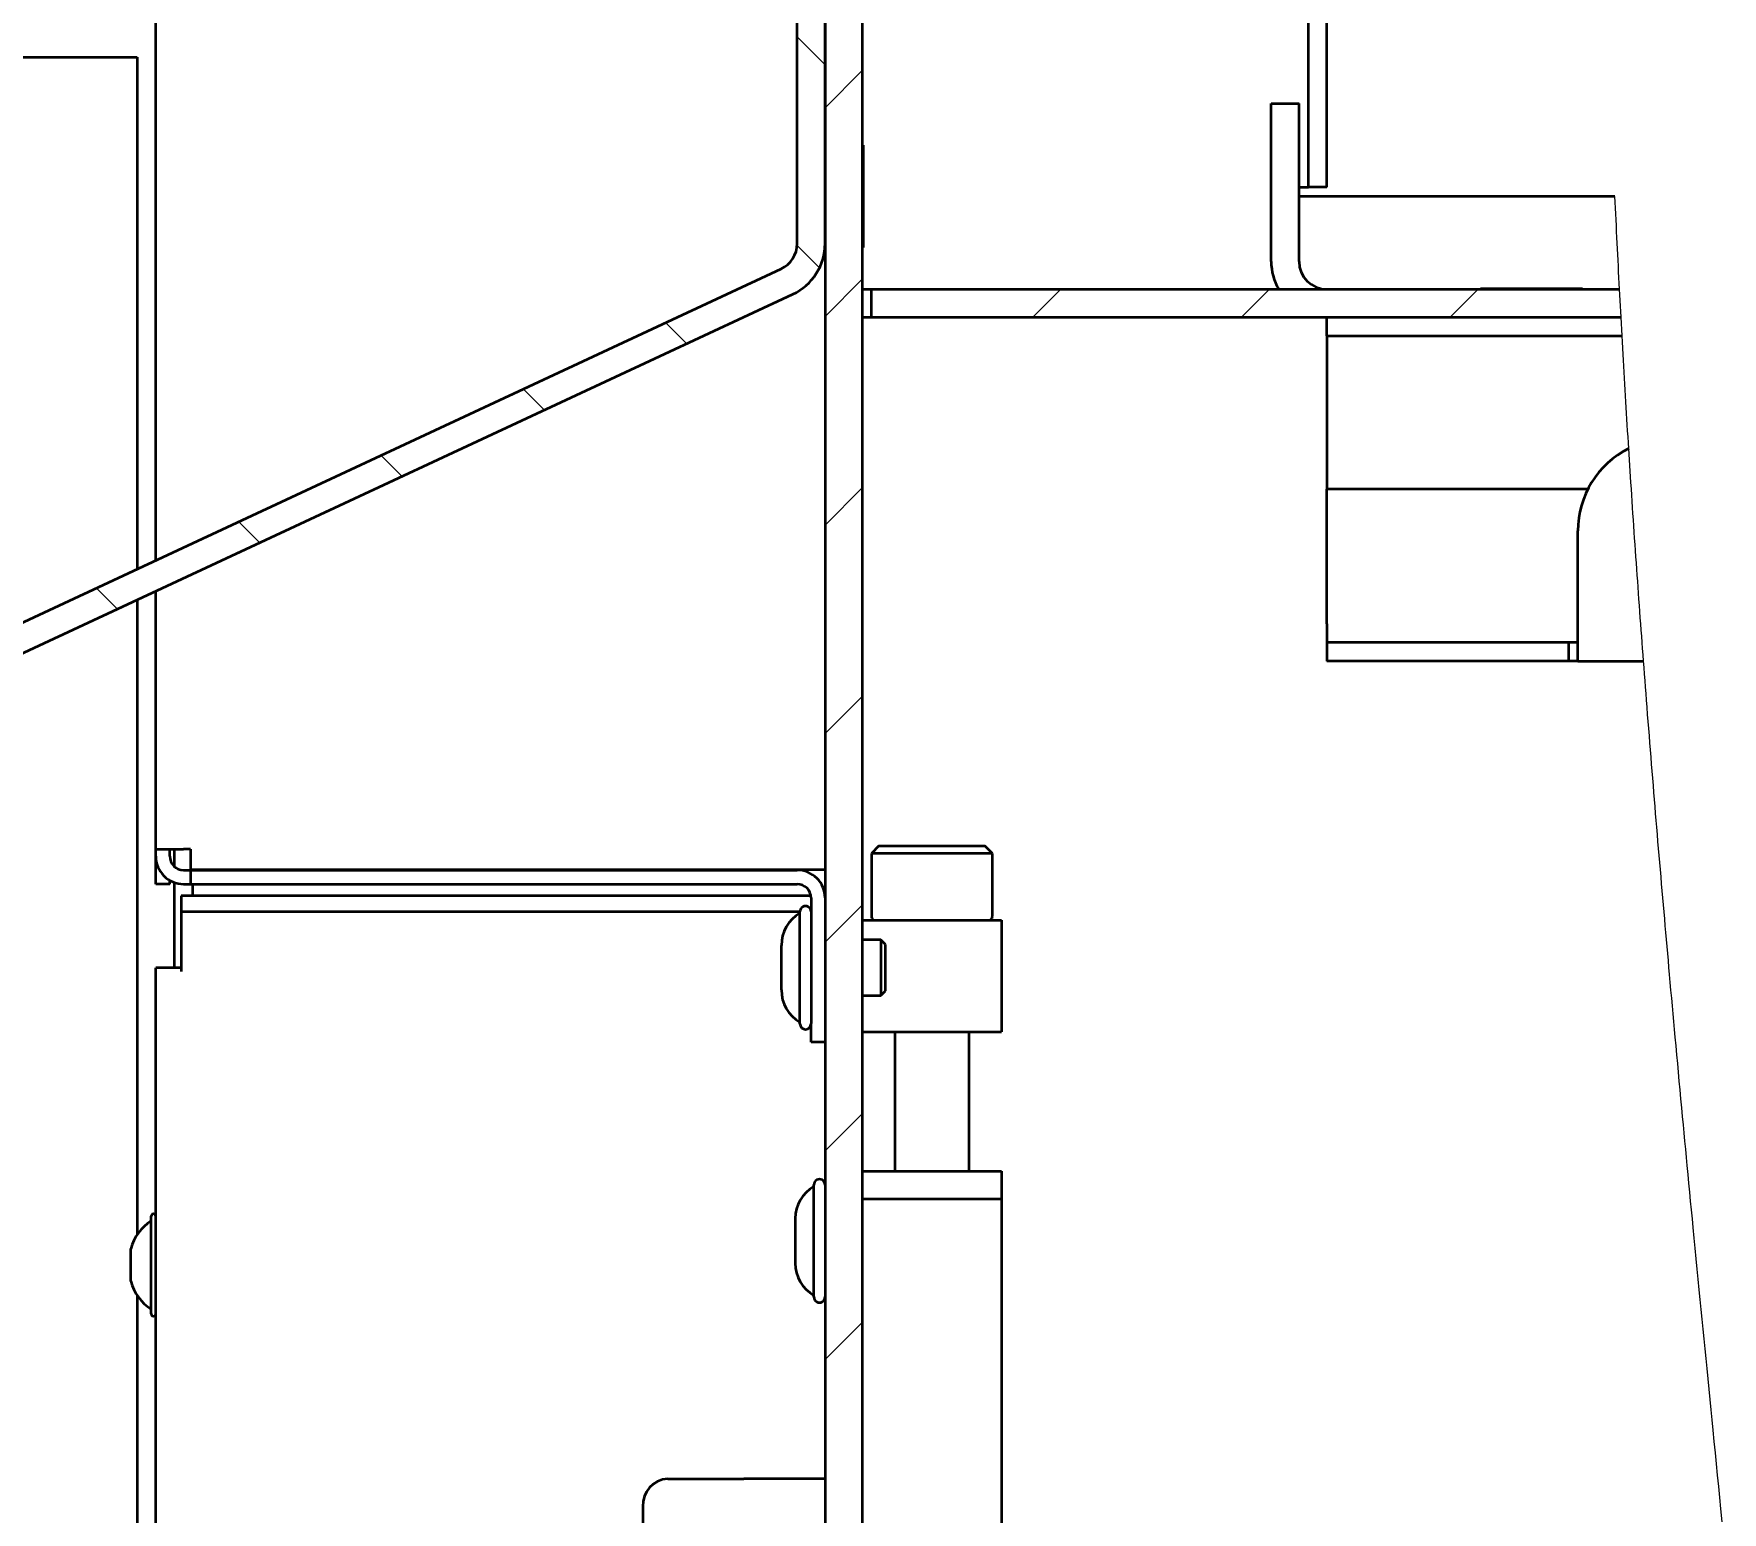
# Paper-space layout 'Blatt1' of a CAD drawing. Header units: millimetres. Extents: x 0 to 1189, y 0 to 841.
# Drawn here: x 253.71 to 290.04, y 628.91 to 660.73 of the extents above; entities that cross this region are included whole.
import ezdxf

# ---------------------------------------------------------------- set-up
doc = ezdxf.new("R2010")
doc.units = ezdxf.units.MM
doc.layers.add('BEMASSUNG', color=1, linetype='Continuous')
doc.styles.add('SLDTEXTSTYLE2', font='TXT', dxfattribs={"width": 0.75})
doc.dimstyles.new('SLDDIMSTYLE1', dxfattribs={"dimtxt": 3.5, "dimasz": 2.5, "dimexe": 0, "dimexo": 0.0625, "dimgap": 0.875, "dimtad": 1, "dimdec": 1, "dimlfac": 5, "dimrnd": 1e-09, "dimzin": 12, "dimdsep": 46, "dimtxsty": 'SLDTEXTSTYLE2', "dimsah": 1, "dimcen": 0.09, "dimadec": 0, "dimazin": 3, "dimtfac": 1, "dimtdec": 1, "dimtmove": 0, "dimatfit": 0, "dimfxl": 1, "dimfrac": 2, "dimtolj": 1, "dimtzin": 12, "dimarcsym": 0})

# ---------------------------------------------------------------- blocks, each defined once
blk = doc.blocks.new('SW_HATCH_1')
at = {"color": 0, "linetype": 'Continuous', "lineweight": 18}
for p, q in [((-1.4, 319.527), (-0.8, 318.927)), ((0, 318.799), (-0.8, 317.999)), ((-1.401, 315.038), (-0.918, 314.555)), ((0, 314.309), (-0.8, 313.509)), ((4.273, 314.092), (3.673, 313.492)), ((8.763, 314.092), (8.163, 313.492)), ((13.254, 314.092), (12.654, 313.492)), ((-4.227, 313.374), (-3.776, 312.922)), ((-7.289, 311.946), (-6.838, 311.494)), ((-10.352, 310.518), (-9.9, 310.066)), ((0, 309.819), (-0.8, 309.019)), ((-13.414, 309.09), (-12.962, 308.639)), ((-16.476, 307.662), (-16.024, 307.211)), ((0, 305.329), (-0.8, 304.529)), ((0, 300.839), (-0.8, 300.039)), ((0, 296.348), (-0.8, 295.548)), ((0, 291.858), (-0.8, 291.058))]:
    blk.add_line(p, q, dxfattribs=at)
blk = doc.blocks.new('_D_13')
at = {"layer": 'BEMASSUNG'}
for p, q in [((252.936, 621.232), (252.936, 579.706)), ((249.936, 581.706), (237.266, 581.706)), ((252.936, 581.706), (249.936, 581.706)), ((252.936, 581.706), (257.936, 581.706))]:
    blk.add_line(p, q, dxfattribs=at)
for centre, start, end in [((243.478, 584.484), 153.4349, 206.5651), ((237.538, 584.484), 333.4349, 26.5651)]:
    blk.add_arc(centre, 6.212, start, end, dxfattribs=at)
for points in [[(249.936, 581.706), (247.436, 582.056), (247.436, 581.356)], [(252.936, 581.706), (255.436, 581.356), (255.436, 582.056)]]:
    blk.add_solid(points, dxfattribs=at)
at = {"layer": 'BEMASSUNG', "insert": (237.922, 586.218), "char_height": 3.5, "attachment_point": 1, "style": 'SLDTEXTSTYLE2'}
blk.add_mtext('15', dxfattribs=at)

psp = doc.layouts.new('Blatt1')

# ---------------------------------------------------------------- linework, layer by layer
at = {"color": 7, "linetype": 'Continuous', "lineweight": 35}
for p, q in [((270.736, 737.232), (270.736, 527.232)), ((271.536, 737.232), (271.536, 527.232)), ((281.136, 657.432), (281.136, 737.232)), ((281.536, 657.432), (281.536, 737.232)), ((256.336, 649.397), (256.336, 677.682)), ((270.136, 656.215), (270.136, 665.832)), ((270.736, 656.215), (270.736, 665.832)), ((123.136, 660.232), (255.936, 660.232)), ((255.936, 660.232), (255.936, 649.211)), ((280.336, 655.832), (280.336, 659.232)), ((280.336, 659.232), (280.936, 659.232)), ((280.936, 655.832), (280.936, 659.232)), ((271.536, 658.332), (271.556, 658.332)), ((271.556, 658.332), (271.556, 656.132)), ((280.936, 657.432), (281.136, 657.432)), ((287.733, 657.232), (280.936, 657.232)), ((281.536, 657.432), (281.136, 657.432)), ((271.556, 656.132), (271.536, 656.132)), ((248.471, 645.73), (269.79, 655.671)), ((248.725, 645.186), (270.044, 655.127)), ((271.536, 655.232), (271.736, 655.232)), ((271.736, 654.632), (271.736, 655.232)), ((271.736, 655.232), (287.831, 655.232)), ((284.836, 655.252), (287.036, 655.252)), ((284.836, 655.232), (284.836, 655.252)), ((287.036, 655.252), (287.036, 655.232)), ((271.536, 654.632), (271.736, 654.632)), ((271.736, 654.632), (287.863, 654.632)), ((281.536, 654.232), (281.536, 654.632)), ((281.536, 654.232), (287.885, 654.232)), ((281.536, 654.232), (281.536, 653.832)), ((281.536, 653.832), (281.536, 650.932)), ((281.536, 648.032), (281.536, 650.932)), ((287.15, 650.932), (281.536, 650.932)), ((286.936, 648.032), (286.936, 650.032)), ((255.936, 648.549), (255.936, 634.888)), ((256.336, 643.182), (256.336, 648.735)), ((281.536, 648.032), (281.536, 647.632)), ((286.936, 647.232), (286.936, 648.032)), ((281.536, 647.632), (281.536, 647.232)), ((286.736, 647.632), (281.536, 647.632)), ((286.736, 647.632), (286.736, 647.232)), ((286.936, 647.632), (286.736, 647.632)), ((286.736, 647.232), (281.536, 647.232)), ((286.936, 647.232), (286.736, 647.232)), ((286.936, 647.232), (288.347, 647.232)), ((256.336, 643.182), (256.936, 643.182)), ((256.336, 643.032), (256.336, 643.182)), ((256.336, 642.432), (256.336, 643.032)), ((256.636, 643.032), (256.636, 643.182)), ((256.736, 642.809), (256.736, 643.182)), ((257.086, 643.182), (256.936, 643.182)), ((257.086, 643.182), (257.086, 642.747)), ((271.896, 643.252), (271.736, 643.092)), ((271.736, 643.092), (271.736, 641.732)), ((273.036, 643.092), (271.736, 643.092)), ((271.896, 643.252), (273.036, 643.252)), ((273.036, 643.252), (274.176, 643.252)), ((274.336, 643.092), (273.036, 643.092)), ((274.336, 643.092), (274.176, 643.252)), ((274.336, 641.732), (274.336, 643.092)), ((256.936, 642.732), (257.086, 642.732)), ((257.086, 642.747), (270.736, 642.747)), ((257.086, 642.732), (257.086, 642.432)), ((257.086, 642.732), (270.136, 642.732)), ((257.136, 642.732), (257.136, 642.747)), ((256.636, 642.432), (256.336, 642.432)), ((256.636, 642.432), (256.636, 642.513)), ((256.736, 640.632), (256.736, 642.467)), ((256.936, 642.432), (257.086, 642.432)), ((257.086, 642.432), (270.136, 642.432)), ((257.136, 642.179), (257.136, 642.432)), ((256.884, 642.179), (256.884, 641.832)), ((270.433, 642.179), (256.884, 642.179)), ((270.436, 642.132), (270.436, 639.432)), ((270.736, 642.179), (270.735, 642.179)), ((256.884, 641.832), (256.884, 640.675)), ((270.196, 641.832), (256.884, 641.832)), ((270.196, 640.632), (270.196, 641.839)), ((271.536, 641.652), (274.536, 641.652)), ((274.536, 641.652), (274.536, 639.252)), ((271.936, 641.232), (271.536, 641.232)), ((272.036, 641.132), (271.936, 641.232)), ((271.936, 641.232), (271.936, 640.032)), ((269.796, 640.632), (269.796, 641.112)), ((272.036, 640.132), (272.036, 641.132)), ((256.884, 640.632), (256.336, 640.632)), ((256.336, 514.971), (256.336, 640.632)), ((256.884, 640.675), (256.884, 640.547)), ((269.796, 640.152), (269.796, 640.632)), ((270.196, 639.425), (270.196, 640.632)), ((271.936, 640.032), (272.036, 640.132)), ((271.536, 640.032), (271.936, 640.032)), ((270.436, 639.032), (270.436, 639.432)), ((271.536, 639.252), (274.536, 639.252)), ((272.236, 639.252), (272.236, 636.252)), ((273.836, 636.252), (273.836, 639.252)), ((270.736, 639.032), (270.436, 639.032)), ((271.536, 636.252), (274.536, 636.252)), ((274.536, 636.252), (274.536, 635.652)), ((270.496, 633.545), (270.496, 635.959)), ((274.536, 635.652), (271.536, 635.652)), ((274.536, 635.652), (274.536, 618.852)), ((256.236, 634.232), (256.236, 635.282)), ((270.096, 635.232), (270.096, 634.272)), ((255.796, 634.232), (255.796, 634.582)), ((255.796, 633.882), (255.796, 634.232)), ((256.236, 633.182), (256.236, 634.232)), ((255.936, 633.577), (255.936, 624.232)), ((267.351, 629.632), (268.992, 629.632)), ((270.736, 629.632), (268.992, 629.632)), ((266.816, 629.032), (266.816, 624.232))]:
    psp.add_line(p, q, dxfattribs=at)
at = {"color": 7, "linetype": 'Continuous', "lineweight": 18, "flags": 128}
psp.add_lwpolyline([(290.04, 628.704), (290.012, 628.986), (289.988, 629.227), (289.964, 629.469), (289.94, 629.71), (289.916, 629.952), (289.892, 630.193), (289.868, 630.435), (289.844, 630.676), (289.822, 630.898), (289.801, 631.119), (289.779, 631.341), (289.757, 631.563), (289.735, 631.785), (289.713, 632.006), (289.692, 632.218), (289.671, 632.43), (289.65, 632.642), (289.629, 632.854), (289.609, 633.066), (289.588, 633.278), (289.567, 633.49), (289.546, 633.702), (289.525, 633.925), (289.503, 634.147), (289.481, 634.369), (289.46, 634.592), (289.438, 634.814), (289.417, 635.037), (289.398, 635.228), (289.38, 635.419), (289.361, 635.61), (289.343, 635.801), (289.325, 635.992), (289.307, 636.183), (289.288, 636.374), (289.272, 636.55), (289.255, 636.725), (289.238, 636.901), (289.222, 637.076), (289.205, 637.251), (289.189, 637.427), (289.171, 637.618), (289.153, 637.809), (289.135, 638.001), (289.117, 638.192), (289.099, 638.383), (289.082, 638.571), (289.065, 638.76), (289.047, 638.948), (289.03, 639.136), (289.015, 639.304), (288.999, 639.472), (288.984, 639.64), (288.969, 639.809), (288.953, 639.977), (288.938, 640.145), (288.923, 640.314), (288.908, 640.482), (288.894, 640.633), (288.881, 640.784), (288.868, 640.935), (288.854, 641.086), (288.841, 641.237), (288.828, 641.386), (288.815, 641.534), (288.802, 641.683), (288.789, 641.832), (288.775, 641.983), (288.762, 642.135), (288.749, 642.287), (288.736, 642.439), (288.723, 642.591), (288.71, 642.742), (288.697, 642.894), (288.684, 643.046), (288.671, 643.198), (288.658, 643.35), (288.646, 643.501), (288.633, 643.653), (288.62, 643.803), (288.608, 643.952), (288.596, 644.101), (288.583, 644.25), (288.571, 644.403), (288.558, 644.555), (288.546, 644.708), (288.533, 644.86), (288.521, 645.013), (288.509, 645.166), (288.496, 645.319), (288.484, 645.471), (288.472, 645.624), (288.46, 645.777), (288.448, 645.93), (288.436, 646.083), (288.424, 646.236), (288.412, 646.389), (288.401, 646.53), (288.39, 646.67), (288.379, 646.811), (288.369, 646.951), (288.358, 647.092), (288.347, 647.232), (288.337, 647.366), (288.327, 647.499), (288.317, 647.632), (288.307, 647.766), (288.297, 647.899), (288.287, 648.032), (288.278, 648.164), (288.268, 648.296), (288.259, 648.428), (288.249, 648.56), (288.239, 648.692), (288.23, 648.822), (288.221, 648.952), (288.212, 649.082), (288.203, 649.211), (288.193, 649.344), (288.184, 649.477), (288.175, 649.609), (288.166, 649.742), (288.156, 649.875), (288.147, 650.007), (288.138, 650.14), (288.129, 650.273), (288.12, 650.406), (288.111, 650.539), (288.102, 650.672), (288.094, 650.805), (288.085, 650.938), (288.076, 651.071), (288.068, 651.193), (288.06, 651.315), (288.052, 651.438), (288.045, 651.56), (288.037, 651.682), (288.029, 651.804), (288.021, 651.931), (288.013, 652.058), (288.005, 652.185), (287.997, 652.312), (287.99, 652.439), (287.982, 652.564), (287.974, 652.689), (287.967, 652.814), (287.959, 652.939), (287.952, 653.066), (287.944, 653.194), (287.937, 653.321), (287.929, 653.449), (287.922, 653.577), (287.915, 653.705), (287.907, 653.832), (287.9, 653.966), (287.892, 654.099), (287.885, 654.232), (287.877, 654.366), (287.87, 654.499), (287.863, 654.632), (287.856, 654.752), (287.85, 654.872), (287.843, 654.992), (287.837, 655.112), (287.831, 655.232), (287.824, 655.357), (287.818, 655.483), (287.811, 655.608), (287.805, 655.733), (287.799, 655.858), (287.792, 655.981), (287.786, 656.105), (287.78, 656.228), (287.774, 656.351), (287.768, 656.477), (287.762, 656.603), (287.756, 656.728), (287.75, 656.854), (287.744, 656.98), (287.739, 657.106), (287.733, 657.232)], dxfattribs=at)
at = {"color": 7, "linetype": 'Continuous', "lineweight": 35}
for centre, radius, start, end in [((269.536, 656.215), 0.6, 295.0004, 359.9996), ((269.536, 656.215), 1.2, 295.0005, 359.9996), ((281.536, 655.832), 1.2, 180.0006, 209.9993), ((281.536, 655.832), 0.6, 180.0001, 269.9994), ((288.903, 650.043), 1.967, 116.3797, 180.2961), ((256.936, 643.032), 0.6, 179.9992, 270.0016), ((256.936, 643.032), 0.3, 180, 269.9996), ((270.136, 642.132), 0.6, 359.9991, 90.0016), ((270.136, 642.132), 0.3, 359.9999, 89.9995), ((270.316, 641.839), 0.12, 359.9961, 180.0039), ((270.596, 641.112), 0.8, 120.0008, 179.9993), ((271.816, 641.732), 0.08, 179.9981, 270.0093), ((274.256, 641.732), 0.08, 269.9907, 0.0019), ((270.596, 640.152), 0.8, 180.0003, 240), ((270.316, 639.425), 0.12, 180.0018, 359.9982), ((270.896, 635.232), 0.8, 119.9998, 180.0001), ((270.616, 635.959), 0.12, 359.9989, 180.0011), ((256.8, 634.308), 1.04, 122.7862, 164.706), ((256.286, 635.282), 0.05, 359.9973, 180.0027), ((270.896, 634.272), 0.8, 180.0003, 240.0002), ((256.8, 634.157), 1.04, 195.294, 237.2138), ((270.616, 633.545), 0.12, 179.9989, 0.0011), ((256.286, 633.182), 0.05, 179.9973, 0.0027), ((267.385, 629.063), 0.57, 93.4895, 183.1084)]:
    psp.add_arc(centre, radius, start, end, dxfattribs=at)

# ---------------------------------------------------------------- block references
at = {"color": 7, "linetype": 'Continuous', "lineweight": 18}
psp.add_blockref('SW_HATCH_1', (271.536, 341.14), dxfattribs=at)

# ---------------------------------------------------------------- dimensions: what is measured, and where the dimension line sits
at = {"layer": 'BEMASSUNG'}
dim = psp.add_linear_dim(base=(249.936, 581.706), p1=(252.936, 621.232), p2=(249.936, 654.232), text='(<>)', dimstyle='SLDDIMSTYLE1', dxfattribs=at)
dim.commit()
dim.dimension.update_dxf_attribs({"geometry": '_D_13', "text_midpoint": (240.508, 581.706), "dimtype": 160})

doc.saveas('drawing.dxf')
